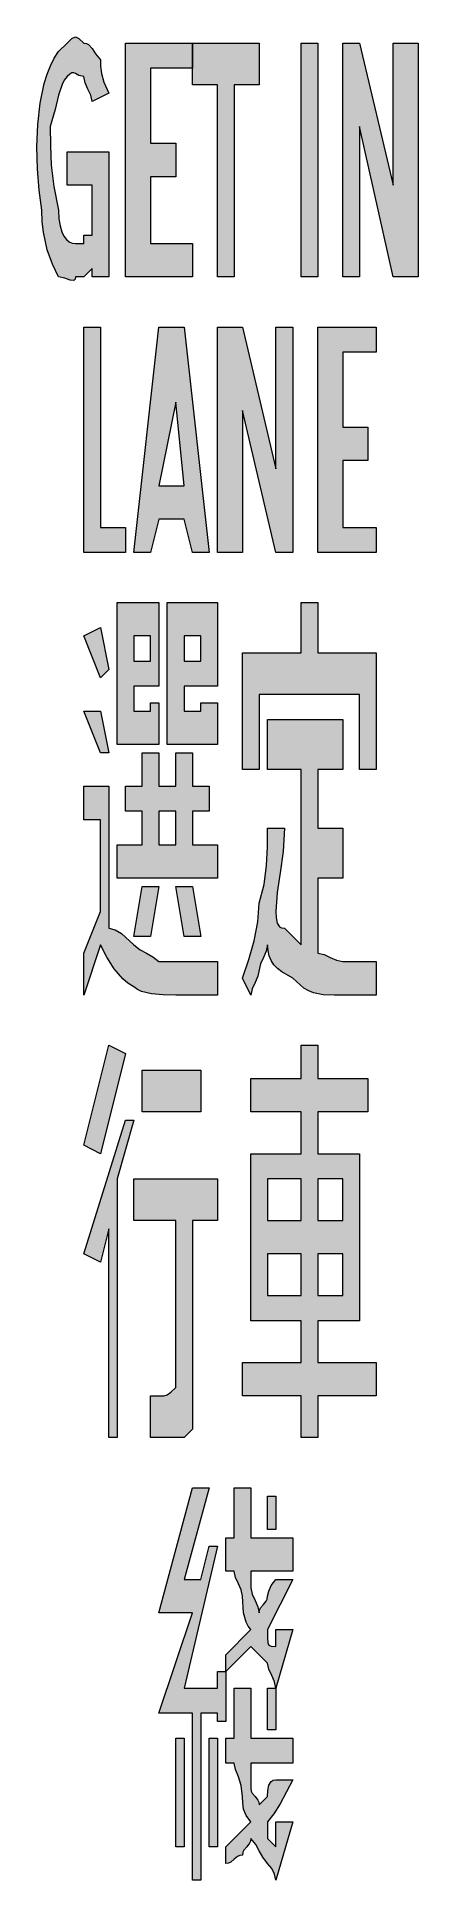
# Model space of a CAD drawing. Header units: metres. Extents: x 186 to 241, y 9 to 274.
import ezdxf

# ---------------------------------------------------------------- set-up
doc = ezdxf.new("R2010")
doc.units = ezdxf.units.M
doc.layers.add('FILL_WHITE_FFFFFF', color=7, linetype='Continuous', true_color=0xffffff)

msp = doc.modelspace()

# ---------------------------------------------------------------- hatches: boundary and pattern name
at = {"layer": 'FILL_WHITE_FFFFFF', "true_color": 0xffffff}
h = msp.add_hatch(color=7, dxfattribs=at)
h.dxf.hatch_style = 1
h.paths.add_polyline_path([(190.35, 252.75), (190.35, 257.55), (196.35, 257.55), (196.35, 239.55), (193.95, 239.55), (193.95, 240.75), (192.75, 239.55), (191.55, 239.55), (191.5, 239.21), (191.34, 239.04), (190.8, 239.1), (190.03, 239.38), (189.15, 239.55), (188.27, 241.39), (187.5, 243.45), (186.96, 245.96), (186.8, 247.46), (186.75, 249.15), (186.36, 252), (186.11, 255.07), (186.03, 258.26), (186.15, 261.45), (186.49, 264.52), (187.09, 267.37), (187.49, 268.68), (187.96, 269.89), (188.52, 270.98), (189.15, 271.95), (190.35, 273.15), (191.06, 273.82), (191.55, 274.05), (192.04, 273.82), (192.75, 273.15), (193.15, 273.1), (193.46, 272.94), (193.95, 272.4), (194.44, 271.63), (195.15, 270.75), (195.17, 269.83), (195.3, 268.8), (195.66, 267.54), (196.35, 265.95), (193.95, 264.75), (193.76, 265.65), (193.35, 266.55), (192.94, 267.45), (192.75, 268.35), (192.04, 268.52), (191.55, 268.8), (191.32, 268.88), (191.06, 268.86), (190.75, 268.69), (190.35, 268.35), (189.95, 267.84), (189.64, 267.22), (189.15, 265.65), (188.66, 263.62), (187.95, 261.15), (187.97, 258.43), (188.1, 255.6), (188.46, 252.54), (189.15, 249.15), (189.2, 247.91), (189.36, 246.88), (189.59, 246.05), (189.9, 245.4), (190.26, 244.92), (190.67, 244.59), (191.1, 244.41), (191.55, 244.35), (192.75, 244.35), (192.75, 245.55), (193.95, 245.55), (193.95, 246.75), (193.95, 252.75), (190.35, 252.75)])
h = msp.add_hatch(color=7, dxfattribs=at)
h.dxf.hatch_style = 1
h.paths.add_polyline_path([(205.95, 258.75), (205.95, 253.95), (202.35, 253.95), (202.35, 244.35), (208.35, 244.35), (208.35, 239.55), (198.75, 239.55), (198.75, 273.15), (208.35, 273.15), (208.35, 269.55), (202.35, 269.55), (202.35, 258.75), (205.95, 258.75)])
h = msp.add_hatch(color=7, dxfattribs=at)
h.dxf.hatch_style = 1
h.paths.add_polyline_path([(208.35, 267.15), (208.35, 273.15), (217.95, 273.15), (217.95, 267.15), (214.35, 267.15), (214.35, 239.55), (211.95, 239.55), (211.95, 267.15), (208.35, 267.15)])
h = msp.add_hatch(color=7, dxfattribs=at)
h.dxf.hatch_style = 1
h.paths.add_polyline_path([(226.35, 273.15), (226.35, 239.55), (223.95, 239.55), (223.95, 273.15), (226.35, 273.15)])
h = msp.add_hatch(color=7, dxfattribs=at)
h.dxf.hatch_style = 1
h.paths.add_polyline_path([(232.35, 261.15), (232.35, 239.55), (229.95, 239.55), (229.95, 273.15), (232.35, 273.15), (237.15, 252.75), (237.15, 273.15), (240.75, 273.15), (240.75, 239.55), (237.15, 239.55), (232.35, 261.15)])
h = msp.add_hatch(color=7, dxfattribs=at)
h.dxf.hatch_style = 1
h.paths.add_polyline_path([(192.75, 199.95), (192.75, 232.35), (195.15, 232.35), (195.15, 203.55), (198.75, 203.55), (198.75, 199.95), (192.75, 199.95)])
h = msp.add_hatch(color=7, dxfattribs=at)
h.dxf.hatch_style = 1
h.paths.add_polyline_path([(202.35, 199.95), (199.95, 199.95), (203.55, 232.35), (207.15, 232.35), (210.75, 199.95), (208.35, 199.95), (207.15, 204.75), (203.55, 204.75), (202.35, 199.95)])
h.paths.add_polyline_path([(203.55, 209.55), (207.15, 209.55), (205.95, 221.55), (203.55, 209.55)], flags=16)
h = msp.add_hatch(color=7, dxfattribs=at)
h.dxf.hatch_style = 1
h.paths.add_polyline_path([(215.55, 220.35), (215.55, 199.95), (211.95, 199.95), (211.95, 232.35), (215.55, 232.35), (220.35, 211.95), (220.35, 232.35), (222.75, 232.35), (222.75, 199.95), (220.35, 199.95), (215.55, 220.35)])
h = msp.add_hatch(color=7, dxfattribs=at)
h.dxf.hatch_style = 1
h.paths.add_polyline_path([(233.55, 217.95), (233.55, 213.15), (229.95, 213.15), (229.95, 203.55), (234.75, 203.55), (234.75, 199.95), (226.35, 199.95), (226.35, 232.35), (234.75, 232.35), (234.75, 228.75), (229.95, 228.75), (229.95, 217.95), (233.55, 217.95)])
h = msp.add_hatch(color=7, dxfattribs=at)
h.dxf.hatch_style = 1
h.paths.add_polyline_path([(197.55, 172.35), (197.55, 192.75), (203.55, 192.75), (203.55, 180.75), (199.95, 180.75), (199.95, 177.15), (202.35, 177.15), (202.35, 178.35), (203.55, 178.35), (203.55, 172.35), (197.55, 172.35)])
h.paths.add_polyline_path([(202.35, 184.35), (202.35, 187.95), (199.95, 187.95), (199.95, 184.35), (202.35, 184.35)], flags=16)
h = msp.add_hatch(color=7, dxfattribs=at)
h.dxf.hatch_style = 1
h.paths.add_polyline_path([(211.95, 192.75), (211.95, 180.75), (207.15, 180.75), (207.15, 177.15), (209.55, 177.15), (209.55, 178.35), (211.95, 178.35), (211.95, 172.35), (204.75, 172.35), (204.75, 192.75), (211.95, 192.75)])
h.paths.add_polyline_path([(209.55, 184.35), (209.55, 187.95), (207.15, 187.95), (207.15, 184.35), (209.55, 184.35)], flags=16)
h = msp.add_hatch(color=7, dxfattribs=at)
h.dxf.hatch_style = 1
h.paths.add_polyline_path([(234.75, 185.55), (234.75, 168.75), (232.35, 168.75), (232.35, 179.55), (217.95, 179.55), (217.95, 168.75), (215.55, 168.75), (215.55, 185.55), (223.95, 185.55), (223.95, 192.75), (226.35, 192.75), (226.35, 185.55), (234.75, 185.55)])
h = msp.add_hatch(color=7, dxfattribs=at)
h.dxf.hatch_style = 1
h.paths.add_polyline_path([(195.15, 189.15), (196.35, 183.15), (195.15, 181.95), (192.75, 187.95), (195.15, 189.15)])
h = msp.add_hatch(color=7, dxfattribs=at)
h.dxf.hatch_style = 1
h.paths.add_polyline_path([(195.15, 177.15), (196.35, 171.15), (195.15, 171.15), (192.75, 177.15), (195.15, 177.15)])
h = msp.add_hatch(color=7, dxfattribs=at)
h.dxf.hatch_style = 1
h.paths.add_polyline_path([(229.95, 160.35), (229.95, 153.15), (226.35, 153.15), (226.35, 142.35), (227.25, 142.16), (228.15, 141.75), (229.05, 141.34), (229.95, 141.15), (234.75, 141.15), (234.75, 136.35), (228.75, 136.35), (227.14, 136.39), (225.75, 136.65), (225.07, 136.94), (224.36, 137.36), (222.75, 138.75), (221.18, 139.67), (220.56, 140.16), (220.05, 140.7), (219.66, 141.29), (219.38, 141.96), (219.21, 142.7), (219.15, 143.55), (218.96, 142.65), (218.55, 141.75), (218.14, 140.85), (217.95, 139.95), (217.76, 139.05), (217.35, 138.15), (216.94, 137.25), (216.75, 136.35), (215.55, 138.75), (216.43, 141.45), (217.2, 144.15), (217.74, 146.85), (217.95, 149.55), (218.64, 152.25), (219, 154.95), (219.13, 157.65), (219.15, 160.35), (221.55, 160.35), (221.36, 156.96), (220.95, 153.9), (220.54, 151.07), (220.35, 148.35), (220.37, 147.47), (220.5, 146.7), (220.86, 146.16), (221.15, 146), (221.55, 145.95), (223.95, 143.55), (223.95, 168.75), (219.15, 168.75), (219.15, 175.95), (229.95, 175.95), (229.95, 168.75), (226.35, 168.75), (226.35, 160.35), (229.95, 160.35)])
h = msp.add_hatch(color=7, dxfattribs=at)
h.dxf.hatch_style = 1
h.paths.add_polyline_path([(210.75, 162.75), (208.35, 162.75), (208.35, 157.95), (211.95, 157.95), (211.95, 153.15), (197.55, 153.15), (197.55, 157.95), (201.15, 157.95), (201.15, 162.75), (198.75, 162.75), (198.75, 166.35), (201.15, 166.35), (201.15, 171.15), (203.55, 171.15), (203.55, 166.35), (205.95, 166.35), (205.95, 171.15), (208.35, 171.15), (208.35, 166.35), (210.75, 166.35), (210.75, 162.75)])
h.paths.add_polyline_path([(205.95, 157.95), (205.95, 162.75), (203.55, 162.75), (203.55, 157.95), (205.95, 157.95)], flags=16)
h = msp.add_hatch(color=7, dxfattribs=at)
h.dxf.hatch_style = 1
h.paths.add_polyline_path([(196.35, 145.95), (197.25, 145.74), (198.15, 145.2), (199.95, 143.55), (200.85, 142.84), (201.75, 142.35), (202.65, 141.86), (203.55, 141.15), (207.15, 141.15), (211.95, 141.15), (211.95, 136.35), (205.95, 136.35), (204.17, 136.37), (202.5, 136.5), (201.06, 136.86), (200.45, 137.15), (199.95, 137.55), (199.1, 138.05), (198.36, 138.66), (197.1, 140.1), (196.07, 141.77), (195.15, 143.55), (192.75, 136.35), (192.75, 142.35), (195.15, 148.35), (195.15, 161.55), (192.75, 161.55), (192.75, 166.35), (196.35, 166.35), (196.35, 145.95)])
h = msp.add_hatch(color=7, dxfattribs=at)
h.dxf.hatch_style = 1
h.paths.add_polyline_path([(202.35, 144.75), (199.95, 144.75), (201.15, 151.95), (203.55, 151.95), (202.35, 144.75)])
h = msp.add_hatch(color=7, dxfattribs=at)
h.dxf.hatch_style = 1
h.paths.add_polyline_path([(209.55, 144.75), (207.15, 144.75), (205.95, 151.95), (208.35, 151.95), (209.55, 144.75)])
h = msp.add_hatch(color=7, dxfattribs=at)
h.dxf.hatch_style = 1
h.paths.add_polyline_path([(192.75, 114.75), (196.35, 129.15), (198.75, 127.95), (195.15, 113.55), (192.75, 114.75)])
h = msp.add_hatch(color=7, dxfattribs=at)
h.dxf.hatch_style = 1
h.paths.add_polyline_path([(226.35, 83.55), (234.75, 83.55), (234.75, 78.75), (226.35, 78.75), (226.35, 72.75), (223.95, 72.75), (223.95, 78.75), (215.55, 78.75), (215.55, 83.55), (223.95, 83.55), (223.95, 89.55), (216.75, 89.55), (216.75, 113.55), (223.95, 113.55), (223.95, 119.55), (216.75, 119.55), (216.75, 124.35), (223.95, 124.35), (223.95, 129.15), (226.35, 129.15), (226.35, 124.35), (233.55, 124.35), (233.55, 119.55), (226.35, 119.55), (226.35, 113.55), (232.35, 113.55), (232.35, 89.55), (226.35, 89.55), (226.35, 83.55)])
h.paths.add_polyline_path([(226.35, 103.95), (229.95, 103.95), (229.95, 109.95), (226.35, 109.95), (226.35, 103.95)], flags=16)
h.paths.add_polyline_path([(219.15, 109.95), (219.15, 103.95), (223.95, 103.95), (223.95, 109.95), (219.15, 109.95)], flags=16)
h.paths.add_polyline_path([(223.95, 99.15), (219.15, 99.15), (219.15, 93.15), (223.95, 93.15), (223.95, 99.15)], flags=16)
h.paths.add_polyline_path([(229.95, 93.15), (229.95, 99.15), (226.35, 99.15), (226.35, 93.15), (229.95, 93.15)], flags=16)
h = msp.add_hatch(color=7, dxfattribs=at)
h.dxf.hatch_style = 1
h.paths.add_polyline_path([(209.55, 125.55), (209.55, 119.55), (201.15, 119.55), (201.15, 125.55), (209.55, 125.55)])
h = msp.add_hatch(color=7, dxfattribs=at)
h.dxf.hatch_style = 1
h.paths.add_polyline_path([(198.75, 118.35), (199.95, 118.35), (197.55, 109.95), (197.55, 72.75), (196.35, 72.75), (196.35, 102.75), (195.15, 97.95), (192.75, 99.15), (198.75, 118.35)])
h = msp.add_hatch(color=7, dxfattribs=at)
h.dxf.hatch_style = 1
h.paths.add_polyline_path([(208.35, 75.15), (208.35, 73.95), (207.15, 72.75), (205.95, 72.75), (202.35, 72.75), (202.35, 78.75), (203.55, 78.75), (204.26, 78.77), (204.75, 78.9), (205.24, 79.26), (205.95, 79.95), (205.95, 81.15), (205.95, 103.95), (199.95, 103.95), (199.95, 109.95), (211.95, 109.95), (211.95, 103.95), (208.35, 103.95), (208.35, 75.15)])
h = msp.add_hatch(color=7, dxfattribs=at)
h.dxf.hatch_style = 1
h.paths.add_polyline_path([(211.95, 39.15), (213.15, 39.15), (213.15, 31.95), (211.95, 31.95), (211.95, 33.15), (209.55, 33.15), (209.55, 9.15), (208.35, 9.15), (208.35, 33.15), (203.55, 33.15), (208.35, 47.55), (203.55, 47.55), (208.35, 65.55), (210.75, 65.55), (207.15, 52.35), (209.55, 52.35), (210.75, 57.15), (211.95, 57.15), (207.15, 36.75), (211.95, 36.75), (211.95, 39.15)])
h = msp.add_hatch(color=7, dxfattribs=at)
h.dxf.hatch_style = 1
h.paths.add_polyline_path([(220.35, 36.75), (220.16, 37.65), (219.75, 38.55), (219.34, 39.45), (219.15, 40.35), (216.75, 42.75), (215.55, 41.55), (213.15, 39.15), (213.15, 41.55), (216.75, 45.15), (216.35, 45.65), (216.06, 46.24), (215.7, 47.55), (215.55, 49.95), (215.36, 50.85), (214.95, 51.75), (214.54, 52.65), (214.35, 53.55), (213.15, 53.55), (213.15, 58.35), (214.35, 58.35), (214.35, 65.55), (216.75, 65.55), (216.75, 58.35), (222.75, 58.35), (222.75, 53.55), (216.75, 53.55), (216.75, 51.15), (216.94, 50.25), (217.35, 49.35), (217.76, 48.45), (217.95, 47.55), (218, 47.95), (218.14, 48.26), (218.55, 48.75), (218.96, 49.24), (219.1, 49.55), (219.15, 49.95), (219.3, 50.7), (219.66, 51.47), (220.35, 52.35), (222.75, 52.35), (219.15, 45.15), (219.15, 43.95), (219.17, 43.26), (219.3, 42.9), (219.66, 42.77), (220.35, 42.75), (220.35, 45.15), (222.75, 45.15), (220.35, 36.75)])
h = msp.add_hatch(color=7, dxfattribs=at)
h.dxf.hatch_style = 1
h.paths.add_polyline_path([(220.35, 59.55), (219.15, 59.55), (219.15, 64.35), (220.35, 64.35), (220.35, 59.55)])
h = msp.add_hatch(color=7, dxfattribs=at)
h.dxf.hatch_style = 1
h.paths.add_polyline_path([(222.75, 29.55), (222.75, 25.95), (216.75, 25.95), (216.75, 22.35), (216.8, 21.95), (216.94, 21.64), (217.35, 21.15), (217.76, 20.66), (217.9, 20.35), (217.95, 19.95), (219.15, 21.15), (219.17, 22.03), (219.3, 22.8), (219.66, 23.34), (219.95, 23.5), (220.35, 23.55), (222.75, 23.55), (220.95, 20.1), (220.05, 18.66), (219.15, 17.55), (219.15, 15.15), (220.35, 13.95), (220.35, 17.55), (222.75, 17.55), (220.35, 9.15), (220.16, 10.03), (219.75, 10.8), (219.15, 11.55), (218.44, 12.45), (217.95, 13.35), (217.46, 14.25), (216.75, 15.15), (216.7, 14.75), (216.56, 14.44), (216.15, 13.95), (215.74, 13.46), (215.6, 13.15), (215.55, 12.75), (215.15, 12.7), (214.84, 12.56), (214.35, 12.15), (213.86, 11.74), (213.55, 11.6), (213.15, 11.55), (213.15, 13.95), (216.75, 17.55), (216.06, 18.45), (215.7, 19.35), (215.57, 20.25), (215.55, 21.15), (215.36, 22.74), (214.95, 24), (214.54, 25.03), (214.35, 25.95), (213.15, 25.95), (213.15, 29.55), (214.35, 29.55), (214.35, 36.75), (216.75, 36.75), (216.75, 29.55), (222.75, 29.55)])
h = msp.add_hatch(color=7, dxfattribs=at)
h.dxf.hatch_style = 1
h.paths.add_polyline_path([(220.35, 30.75), (219.15, 30.75), (219.15, 36.75), (220.35, 36.75), (220.35, 30.75)])
h = msp.add_hatch(color=7, dxfattribs=at)
h.dxf.hatch_style = 1
h.paths.add_polyline_path([(205.95, 29.55), (207.15, 29.55), (207.15, 13.95), (205.95, 13.95), (205.95, 29.55)])
h = msp.add_hatch(color=7, dxfattribs=at)
h.dxf.hatch_style = 1
h.paths.add_polyline_path([(210.75, 29.55), (211.95, 29.55), (211.95, 13.95), (210.75, 13.95), (210.75, 29.55)])

# ---------------------------------------------------------------- linework, layer by layer
at = {"layer": 'FILL_WHITE_FFFFFF', "lineweight": 0, "true_color": 0xffffff}
for points in [[(190.35, 252.75), (190.35, 257.55), (196.35, 257.55), (196.35, 239.55), (193.95, 239.55), (193.95, 240.75), (192.75, 239.55), (191.55, 239.55), (191.5, 239.21), (191.34, 239.04), (190.8, 239.1), (190.03, 239.38), (189.15, 239.55), (188.27, 241.39), (187.5, 243.45), (186.96, 245.96), (186.8, 247.46), (186.75, 249.15), (186.36, 252), (186.11, 255.07), (186.03, 258.26), (186.15, 261.45), (186.49, 264.52), (187.09, 267.37), (187.49, 268.68), (187.96, 269.89), (188.52, 270.98), (189.15, 271.95), (190.35, 273.15), (191.06, 273.82), (191.55, 274.05), (192.04, 273.82), (192.75, 273.15), (193.15, 273.1), (193.46, 272.94), (193.95, 272.4), (194.44, 271.63), (195.15, 270.75), (195.17, 269.83), (195.3, 268.8), (195.66, 267.54), (196.35, 265.95), (193.95, 264.75), (193.76, 265.65), (193.35, 266.55), (192.94, 267.45), (192.75, 268.35), (192.04, 268.52), (191.55, 268.8), (191.32, 268.88), (191.06, 268.86), (190.75, 268.69), (190.35, 268.35), (189.95, 267.84), (189.64, 267.22), (189.15, 265.65), (188.66, 263.62), (187.95, 261.15), (187.97, 258.43), (188.1, 255.6), (188.46, 252.54), (189.15, 249.15), (189.2, 247.91), (189.36, 246.88), (189.59, 246.05), (189.9, 245.4), (190.26, 244.92), (190.67, 244.59), (191.1, 244.41), (191.55, 244.35), (192.75, 244.35), (192.75, 245.55), (193.95, 245.55), (193.95, 246.75), (193.95, 252.75)], [(205.95, 258.75), (205.95, 253.95), (202.35, 253.95), (202.35, 244.35), (208.35, 244.35), (208.35, 239.55), (198.75, 239.55), (198.75, 273.15), (208.35, 273.15), (208.35, 269.55), (202.35, 269.55), (202.35, 258.75)], [(208.35, 267.15), (208.35, 273.15), (217.95, 273.15), (217.95, 267.15), (214.35, 267.15), (214.35, 239.55), (211.95, 239.55), (211.95, 267.15)], [(226.35, 273.15), (226.35, 239.55), (223.95, 239.55), (223.95, 273.15)], [(232.35, 261.15), (232.35, 239.55), (229.95, 239.55), (229.95, 273.15), (232.35, 273.15), (237.15, 252.75), (237.15, 273.15), (240.75, 273.15), (240.75, 239.55), (237.15, 239.55)], [(192.75, 199.95), (192.75, 232.35), (195.15, 232.35), (195.15, 203.55), (198.75, 203.55), (198.75, 199.95)], [(202.35, 199.95), (199.95, 199.95), (203.55, 232.35), (207.15, 232.35), (210.75, 199.95), (208.35, 199.95), (207.15, 204.75), (203.55, 204.75)], [(215.55, 220.35), (215.55, 199.95), (211.95, 199.95), (211.95, 232.35), (215.55, 232.35), (220.35, 211.95), (220.35, 232.35), (222.75, 232.35), (222.75, 199.95), (220.35, 199.95)], [(233.55, 217.95), (233.55, 213.15), (229.95, 213.15), (229.95, 203.55), (234.75, 203.55), (234.75, 199.95), (226.35, 199.95), (226.35, 232.35), (234.75, 232.35), (234.75, 228.75), (229.95, 228.75), (229.95, 217.95)], [(203.55, 209.55), (207.15, 209.55), (205.95, 221.55)], [(197.55, 172.35), (197.55, 192.75), (203.55, 192.75), (203.55, 180.75), (199.95, 180.75), (199.95, 177.15), (202.35, 177.15), (202.35, 178.35), (203.55, 178.35), (203.55, 172.35)], [(211.95, 192.75), (211.95, 180.75), (207.15, 180.75), (207.15, 177.15), (209.55, 177.15), (209.55, 178.35), (211.95, 178.35), (211.95, 172.35), (204.75, 172.35), (204.75, 192.75)], [(234.75, 185.55), (234.75, 168.75), (232.35, 168.75), (232.35, 179.55), (217.95, 179.55), (217.95, 168.75), (215.55, 168.75), (215.55, 185.55), (223.95, 185.55), (223.95, 192.75), (226.35, 192.75), (226.35, 185.55)], [(195.15, 189.15), (196.35, 183.15), (195.15, 181.95), (192.75, 187.95)], [(202.35, 184.35), (202.35, 187.95), (199.95, 187.95), (199.95, 184.35)], [(209.55, 184.35), (209.55, 187.95), (207.15, 187.95), (207.15, 184.35)], [(195.15, 177.15), (196.35, 171.15), (195.15, 171.15), (192.75, 177.15)], [(229.95, 160.35), (229.95, 153.15), (226.35, 153.15), (226.35, 142.35), (227.25, 142.16), (228.15, 141.75), (229.05, 141.34), (229.95, 141.15), (234.75, 141.15), (234.75, 136.35), (228.75, 136.35), (227.14, 136.39), (225.75, 136.65), (225.07, 136.94), (224.36, 137.36), (222.75, 138.75), (221.18, 139.67), (220.56, 140.16), (220.05, 140.7), (219.66, 141.29), (219.38, 141.96), (219.21, 142.7), (219.15, 143.55), (218.96, 142.65), (218.55, 141.75), (218.14, 140.85), (217.95, 139.95), (217.76, 139.05), (217.35, 138.15), (216.94, 137.25), (216.75, 136.35), (215.55, 138.75), (216.43, 141.45), (217.2, 144.15), (217.74, 146.85), (217.95, 149.55), (218.64, 152.25), (219, 154.95), (219.13, 157.65), (219.15, 160.35), (221.55, 160.35), (221.36, 156.96), (220.95, 153.9), (220.54, 151.07), (220.35, 148.35), (220.37, 147.47), (220.5, 146.7), (220.86, 146.16), (221.15, 146), (221.55, 145.95), (223.95, 143.55), (223.95, 168.75), (219.15, 168.75), (219.15, 175.95), (229.95, 175.95), (229.95, 168.75), (226.35, 168.75), (226.35, 160.35)], [(210.75, 162.75), (208.35, 162.75), (208.35, 157.95), (211.95, 157.95), (211.95, 153.15), (197.55, 153.15), (197.55, 157.95), (201.15, 157.95), (201.15, 162.75), (198.75, 162.75), (198.75, 166.35), (201.15, 166.35), (201.15, 171.15), (203.55, 171.15), (203.55, 166.35), (205.95, 166.35), (205.95, 171.15), (208.35, 171.15), (208.35, 166.35), (210.75, 166.35)], [(196.35, 145.95), (197.25, 145.74), (198.15, 145.2), (199.95, 143.55), (200.85, 142.84), (201.75, 142.35), (202.65, 141.86), (203.55, 141.15), (207.15, 141.15), (211.95, 141.15), (211.95, 136.35), (205.95, 136.35), (204.17, 136.37), (202.5, 136.5), (201.06, 136.86), (200.45, 137.15), (199.95, 137.55), (199.1, 138.05), (198.36, 138.66), (197.1, 140.1), (196.07, 141.77), (195.15, 143.55), (192.75, 136.35), (192.75, 142.35), (195.15, 148.35), (195.15, 161.55), (192.75, 161.55), (192.75, 166.35), (196.35, 166.35)], [(205.95, 157.95), (205.95, 162.75), (203.55, 162.75), (203.55, 157.95)], [(202.35, 144.75), (199.95, 144.75), (201.15, 151.95), (203.55, 151.95)], [(209.55, 144.75), (207.15, 144.75), (205.95, 151.95), (208.35, 151.95)], [(192.75, 114.75), (196.35, 129.15), (198.75, 127.95), (195.15, 113.55)], [(226.35, 83.55), (234.75, 83.55), (234.75, 78.75), (226.35, 78.75), (226.35, 72.75), (223.95, 72.75), (223.95, 78.75), (215.55, 78.75), (215.55, 83.55), (223.95, 83.55), (223.95, 89.55), (216.75, 89.55), (216.75, 113.55), (223.95, 113.55), (223.95, 119.55), (216.75, 119.55), (216.75, 124.35), (223.95, 124.35), (223.95, 129.15), (226.35, 129.15), (226.35, 124.35), (233.55, 124.35), (233.55, 119.55), (226.35, 119.55), (226.35, 113.55), (232.35, 113.55), (232.35, 89.55), (226.35, 89.55)], [(209.55, 125.55), (209.55, 119.55), (201.15, 119.55), (201.15, 125.55)], [(198.75, 118.35), (199.95, 118.35), (197.55, 109.95), (197.55, 72.75), (196.35, 72.75), (196.35, 102.75), (195.15, 97.95), (192.75, 99.15)], [(208.35, 75.15), (208.35, 73.95), (207.15, 72.75), (205.95, 72.75), (202.35, 72.75), (202.35, 78.75), (203.55, 78.75), (204.26, 78.77), (204.75, 78.9), (205.24, 79.26), (205.95, 79.95), (205.95, 81.15), (205.95, 103.95), (199.95, 103.95), (199.95, 109.95), (211.95, 109.95), (211.95, 103.95), (208.35, 103.95)], [(219.15, 109.95), (219.15, 103.95), (223.95, 103.95), (223.95, 109.95)], [(226.35, 103.95), (229.95, 103.95), (229.95, 109.95), (226.35, 109.95)], [(223.95, 99.15), (219.15, 99.15), (219.15, 93.15), (223.95, 93.15)], [(229.95, 93.15), (229.95, 99.15), (226.35, 99.15), (226.35, 93.15)], [(211.95, 39.15), (213.15, 39.15), (213.15, 31.95), (211.95, 31.95), (211.95, 33.15), (209.55, 33.15), (209.55, 9.15), (208.35, 9.15), (208.35, 33.15), (203.55, 33.15), (208.35, 47.55), (203.55, 47.55), (208.35, 65.55), (210.75, 65.55), (207.15, 52.35), (209.55, 52.35), (210.75, 57.15), (211.95, 57.15), (207.15, 36.75), (211.95, 36.75)], [(220.35, 36.75), (220.16, 37.65), (219.75, 38.55), (219.34, 39.45), (219.15, 40.35), (216.75, 42.75), (215.55, 41.55), (213.15, 39.15), (213.15, 41.55), (216.75, 45.15), (216.35, 45.65), (216.06, 46.24), (215.7, 47.55), (215.55, 49.95), (215.36, 50.85), (214.95, 51.75), (214.54, 52.65), (214.35, 53.55), (213.15, 53.55), (213.15, 58.35), (214.35, 58.35), (214.35, 65.55), (216.75, 65.55), (216.75, 58.35), (222.75, 58.35), (222.75, 53.55), (216.75, 53.55), (216.75, 51.15), (216.94, 50.25), (217.35, 49.35), (217.76, 48.45), (217.95, 47.55), (218, 47.95), (218.14, 48.26), (218.55, 48.75), (218.96, 49.24), (219.1, 49.55), (219.15, 49.95), (219.3, 50.7), (219.66, 51.47), (220.35, 52.35), (222.75, 52.35), (219.15, 45.15), (219.15, 43.95), (219.17, 43.26), (219.3, 42.9), (219.66, 42.77), (220.35, 42.75), (220.35, 45.15), (222.75, 45.15)], [(220.35, 59.55), (219.15, 59.55), (219.15, 64.35), (220.35, 64.35)], [(222.75, 29.55), (222.75, 25.95), (216.75, 25.95), (216.75, 22.35), (216.8, 21.95), (216.94, 21.64), (217.35, 21.15), (217.76, 20.66), (217.9, 20.35), (217.95, 19.95), (219.15, 21.15), (219.17, 22.03), (219.3, 22.8), (219.66, 23.34), (219.95, 23.5), (220.35, 23.55), (222.75, 23.55), (220.95, 20.1), (220.05, 18.66), (219.15, 17.55), (219.15, 15.15), (220.35, 13.95), (220.35, 17.55), (222.75, 17.55), (220.35, 9.15), (220.16, 10.03), (219.75, 10.8), (219.15, 11.55), (218.44, 12.45), (217.95, 13.35), (217.46, 14.25), (216.75, 15.15), (216.7, 14.75), (216.56, 14.44), (216.15, 13.95), (215.74, 13.46), (215.6, 13.15), (215.55, 12.75), (215.15, 12.7), (214.84, 12.56), (214.35, 12.15), (213.86, 11.74), (213.55, 11.6), (213.15, 11.55), (213.15, 13.95), (216.75, 17.55), (216.06, 18.45), (215.7, 19.35), (215.57, 20.25), (215.55, 21.15), (215.36, 22.74), (214.95, 24), (214.54, 25.03), (214.35, 25.95), (213.15, 25.95), (213.15, 29.55), (214.35, 29.55), (214.35, 36.75), (216.75, 36.75), (216.75, 29.55)], [(220.35, 30.75), (219.15, 30.75), (219.15, 36.75), (220.35, 36.75)], [(205.95, 29.55), (207.15, 29.55), (207.15, 13.95), (205.95, 13.95)], [(210.75, 29.55), (211.95, 29.55), (211.95, 13.95), (210.75, 13.95)]]:
    msp.add_lwpolyline(points, close=True, dxfattribs=at)

doc.saveas('drawing.dxf')
